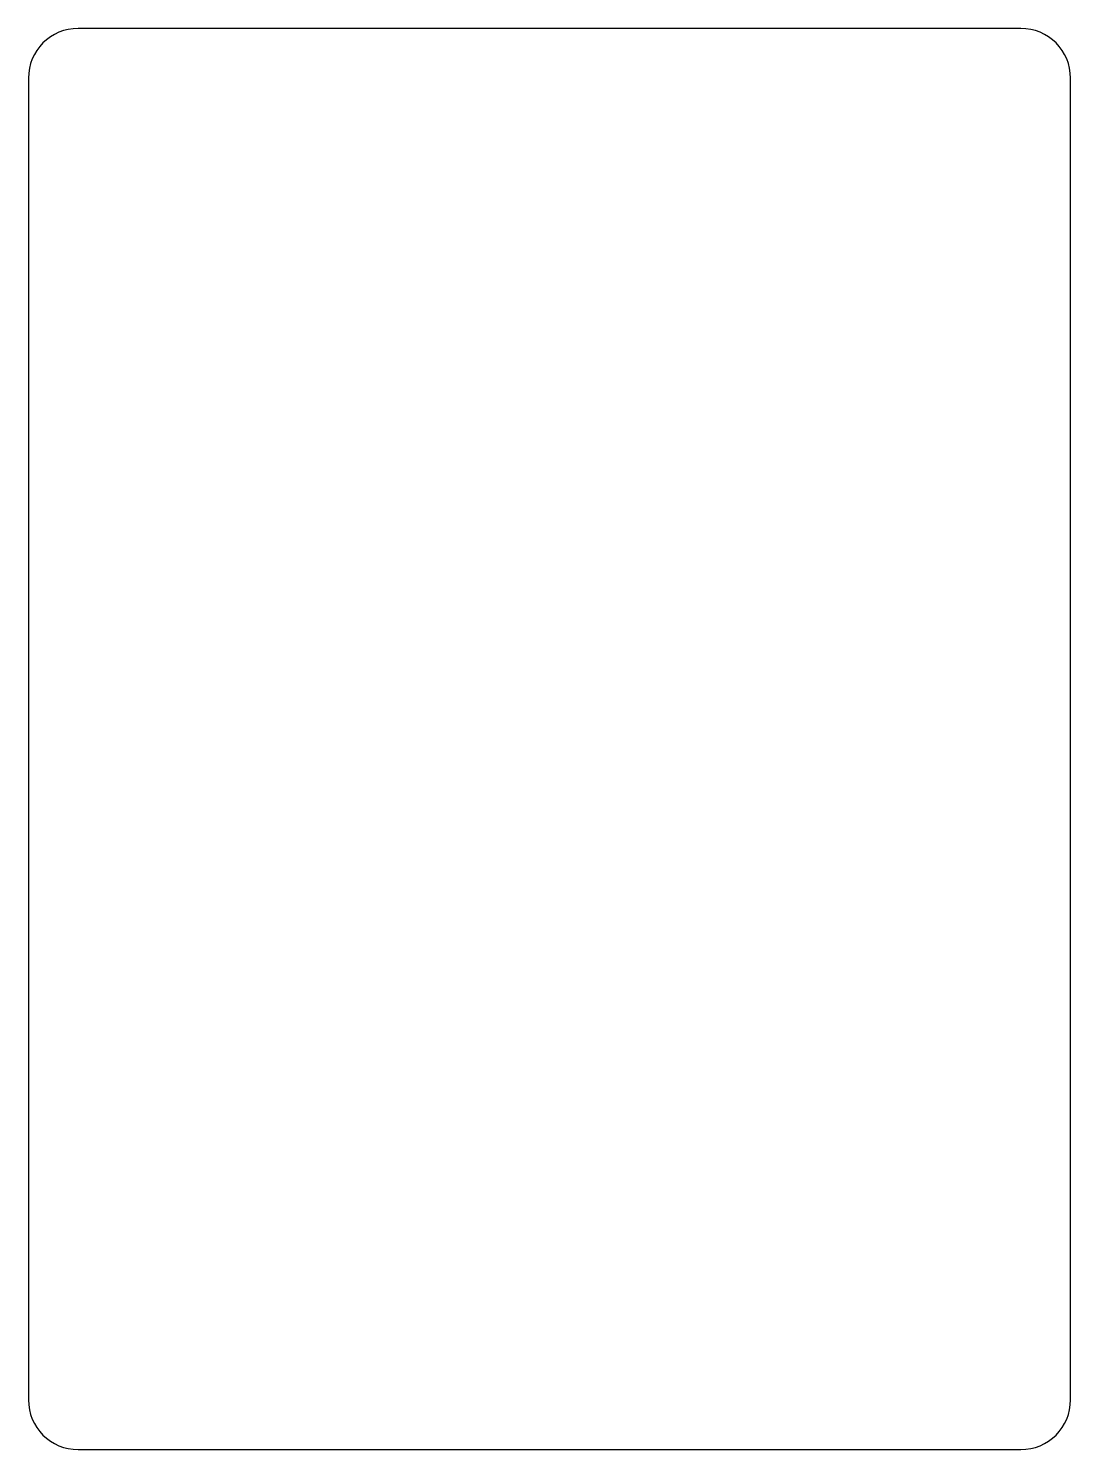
# Model space of a CAD drawing. Header units: millimetres. Extents: x 208.1 to 250, y -190.5 to -133.3.
import ezdxf

# ---------------------------------------------------------------- set-up
doc = ezdxf.new("R2010")
doc.units = ezdxf.units.MM

msp = doc.modelspace()

# ---------------------------------------------------------------- linework, layer by layer
for p, q in [((248, -133.325), (210.09, -133.325)), ((208.09, -135.325), (208.09, -188.475)), ((250, -188.475), (250, -135.325)), ((210.09, -190.475), (248, -190.475))]:
    msp.add_line(p, q)
for centre, start, end in [((210.09, -135.325), 90, 180), ((248, -135.325), 0, 90), ((210.09, -188.475), 180, 270), ((248, -188.475), 270, 0)]:
    msp.add_arc(centre, 2, start, end)

doc.saveas('drawing.dxf')
